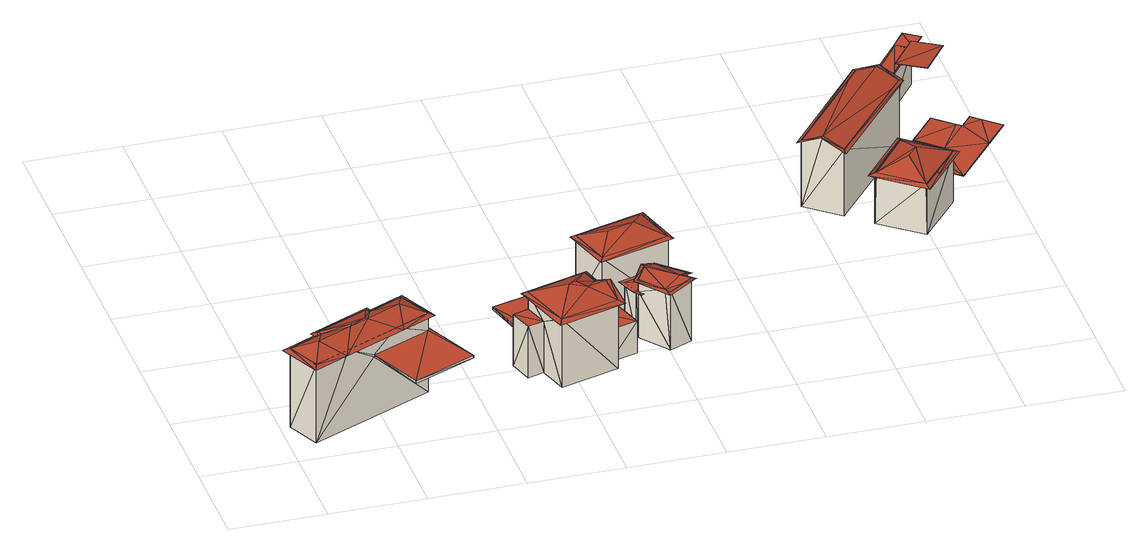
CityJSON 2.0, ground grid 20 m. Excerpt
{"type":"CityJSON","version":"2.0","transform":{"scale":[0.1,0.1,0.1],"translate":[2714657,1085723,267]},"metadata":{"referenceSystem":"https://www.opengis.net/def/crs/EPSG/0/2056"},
"CityObjects":{
"building1":{"type":"Building","attributes":{"DATUM_AENDERUNG":20140505,"DATUM_ERSTELLUNG":20091120,"ERSTELLUNG_JAHR":2009,"ERSTELLUNG_MONAT":4,"GRUND_AENDERUNG":"Verbessert","HERKUNFT":"swisstopo","HERKUNFT_JAHR":2012,"HERKUNFT_MONAT":6,"OBJEKTART":"Gebaeude Einzelhaus","ORIGINAL_HERKUNFT":"swisstopo","REVISION_JAHR":2015,"REVISION_MONAT":6},"children":["building1-1","building1-2","building1-3"]},
"building1-1":{"type":"BuildingPart","attributes":{"DATUM_AENDERUNG":20151110,"DATUM_ERSTELLUNG":20091120,"ERSTELLUNG_JAHR":2009,"ERSTELLUNG_MONAT":4,"GRUND_AENDERUNG":"Verbessert","HERKUNFT":"swisstopo","HERKUNFT_JAHR":2012,"HERKUNFT_MONAT":6,"OBJEKTART":"Flugdach","ORIGINAL_HERKUNFT":"swisstopo","REVISION_JAHR":2015,"REVISION_MONAT":6},"parents":["building1"],"geometry":[{"type":"MultiSurface","lod":"3","boundaries":[[[0,1,2]],[[0,2,3]],[[1,4,2]],[[4,5,2]],[[1,6,7]],[[1,7,4]],[[8,5,4]],[[8,4,7]],[[0,3,9]],[[3,10,9]],[[0,9,6]],[[0,6,1]],[[6,9,11]],[[6,11,7]],[[9,10,11]],[[11,8,7]]],"semantics":{"surfaces":[{"type":"RoofSurface"},{"type":"WallSurface"},{"type":"GroundSurface"}],"values":[0,0,0,0,1,1,1,1,1,1,1,1,2,2,2,2]}}]},
"building1-2":{"type":"BuildingPart","attributes":{"DATUM_AENDERUNG":20140505,"DATUM_ERSTELLUNG":20091120,"ERSTELLUNG_JAHR":2009,"ERSTELLUNG_MONAT":4,"GRUND_AENDERUNG":"Verbessert","HERKUNFT":"swisstopo","HERKUNFT_JAHR":2012,"HERKUNFT_MONAT":6,"OBJEKTART":"Gebaeude Einzelhaus","ORIGINAL_HERKUNFT":"swisstopo","REVISION_JAHR":2015,"REVISION_MONAT":6},"parents":["building1"],"geometry":[{"type":"MultiSurface","lod":"3","boundaries":[[[12,13,14]],[[12,14,15]],[[13,16,17]],[[13,17,14]],[[16,18,17]],[[18,19,17]],[[19,20,17]],[[14,21,15]],[[20,19,22]],[[20,22,23]],[[19,18,22]],[[21,24,25]],[[21,25,15]],[[25,12,15]],[[18,16,26]],[[18,26,22]],[[26,27,22]],[[27,23,22]],[[28,29,25]],[[28,25,24]],[[29,13,12]],[[29,12,25]],[[19,30,17]],[[30,31,17]],[[31,15,14]],[[31,14,17]],[[22,32,20]],[[32,19,20]],[[15,25,24]],[[15,24,21]],[[27,33,34]],[[27,34,26]],[[34,35,26]],[[35,22,26]],[[22,35,32]],[[35,36,32]],[[19,32,30]],[[32,36,30]],[[36,37,10]],[[36,10,30]],[[37,11,10]],[[10,3,30]],[[3,2,31]],[[3,31,30]],[[2,15,31]],[[38,25,8]],[[38,8,37]],[[25,15,5]],[[25,5,8]],[[15,2,5]],[[8,11,37]],[[38,39,29]],[[38,29,25]],[[39,40,28]],[[39,28,29]],[[36,35,34]],[[36,34,37]],[[34,33,40]],[[34,40,39]],[[34,39,37]],[[39,38,37]]],"semantics":{"surfaces":[{"type":"RoofSurface"},{"type":"WallSurface"},{"type":"GroundSurface"}],"values":[0,0,0,0,0,0,0,0,0,0,0,0,0,0,0,0,0,0,0,0,0,0,0,0,0,0,0,0,0,0,1,1,1,1,1,1,1,1,1,1,1,1,1,1,1,1,1,1,1,1,1,1,1,1,1,2,2,2,2,2,2]}}]},
"building1-3":{"type":"BuildingPart","attributes":{"DATUM_AENDERUNG":20140505,"DATUM_ERSTELLUNG":20091120,"ERSTELLUNG_JAHR":2009,"ERSTELLUNG_MONAT":4,"GRUND_AENDERUNG":"Verbessert","HERKUNFT":"swisstopo","HERKUNFT_JAHR":2012,"HERKUNFT_MONAT":6,"OBJEKTART":"Gebaeude Einzelhaus","ORIGINAL_HERKUNFT":"swisstopo","REVISION_JAHR":2015,"REVISION_MONAT":6},"parents":["building1"],"geometry":[{"type":"MultiSurface","lod":"3","boundaries":[[[41,42,43]],[[42,44,43]],[[44,45,46]],[[44,46,43]],[[46,13,29]],[[46,29,43]],[[29,47,43]],[[47,41,43]],[[14,48,31]],[[49,17,30]],[[50,26,44]],[[50,44,42]],[[26,16,45]],[[26,45,44]],[[13,46,16]],[[46,45,16]],[[43,44,41]],[[44,42,41]],[[28,40,43]],[[28,43,29]],[[43,40,44]],[[40,51,44]],[[51,33,27]],[[51,27,44]],[[27,26,44]],[[33,51,40]]],"semantics":{"surfaces":[{"type":"RoofSurface"},{"type":"WallSurface"},{"type":"GroundSurface"}],"values":[0,0,0,0,0,0,0,0,0,0,0,0,0,0,0,0,0,0,1,1,1,1,1,1,1,2]}}]},
"building2":{"type":"Building","attributes":{"DATUM_AENDERUNG":20140505,"DATUM_ERSTELLUNG":20091119,"ERSTELLUNG_JAHR":2009,"ERSTELLUNG_MONAT":4,"GRUND_AENDERUNG":"Verbessert","HERKUNFT":"swisstopo","HERKUNFT_JAHR":2012,"HERKUNFT_MONAT":6,"OBJEKTART":"Gebaeude Einzelhaus","ORIGINAL_HERKUNFT":"swisstopo","REVISION_JAHR":2015,"REVISION_MONAT":6},"children":["building2-1","building2-2","building2-3","building2-4","building2-5"]},
"building2-1":{"type":"BuildingPart","attributes":{"DATUM_AENDERUNG":20140505,"DATUM_ERSTELLUNG":20091119,"ERSTELLUNG_JAHR":2009,"ERSTELLUNG_MONAT":4,"GRUND_AENDERUNG":"Verbessert","HERKUNFT":"swisstopo","HERKUNFT_JAHR":2012,"HERKUNFT_MONAT":6,"OBJEKTART":"Gebaeude Einzelhaus","ORIGINAL_HERKUNFT":"swisstopo","REVISION_JAHR":2015,"REVISION_MONAT":6},"parents":["building2"],"geometry":[{"type":"MultiSurface","lod":"3","boundaries":[[[52,53,54]],[[52,54,55]],[[55,56,52]],[[56,57,58]],[[56,58,52]],[[56,59,55]],[[55,59,54]],[[56,55,54]]],"semantics":{"surfaces":[{"type":"RoofSurface"},{"type":"WallSurface"}],"values":[0,0,0,0,0,0,0,1]}}]},
"building2-2":{"type":"BuildingPart","attributes":{"DATUM_AENDERUNG":20151110,"DATUM_ERSTELLUNG":20091119,"ERSTELLUNG_JAHR":2009,"ERSTELLUNG_MONAT":4,"GRUND_AENDERUNG":"Verbessert","HERKUNFT":"swisstopo","HERKUNFT_JAHR":2012,"HERKUNFT_MONAT":6,"OBJEKTART":"Flugdach","ORIGINAL_HERKUNFT":"swisstopo","REVISION_JAHR":2015,"REVISION_MONAT":6},"parents":["building2"],"geometry":[{"type":"MultiSurface","lod":"3","boundaries":[[[60,61,62]],[[60,62,63]],[[61,64,62]],[[64,65,62]],[[60,63,66]],[[63,67,66]],[[60,66,68]],[[60,68,61]],[[69,64,61]],[[69,61,68]],[[66,67,70]],[[66,70,68]],[[70,71,69]],[[70,69,68]]],"semantics":{"surfaces":[{"type":"RoofSurface"},{"type":"WallSurface"},{"type":"GroundSurface"}],"values":[0,0,0,0,1,1,1,1,1,1,2,2,2,2]}}]},
"building2-3":{"type":"BuildingPart","attributes":{"DATUM_AENDERUNG":20140505,"DATUM_ERSTELLUNG":20140505,"ERSTELLUNG_JAHR":2012,"ERSTELLUNG_MONAT":6,"GRUND_AENDERUNG":"Verbessert","HERKUNFT":"swisstopo","HERKUNFT_JAHR":2012,"HERKUNFT_MONAT":6,"OBJEKTART":"Gebaeude Einzelhaus","ORIGINAL_HERKUNFT":"swisstopo","REVISION_JAHR":2015,"REVISION_MONAT":6},"parents":["building2"],"geometry":[{"type":"MultiSurface","lod":"3","boundaries":[[[72,73,74]],[[73,75,74]],[[74,76,77]],[[74,77,72]],[[78,73,72]],[[78,72,77]],[[74,75,79]],[[74,79,76]],[[76,79,78]],[[76,78,77]]],"semantics":{"surfaces":[{"type":"RoofSurface"},{"type":"WallSurface"},{"type":"GroundSurface"}],"values":[0,0,1,1,1,1,1,1,2,2]}}]},
"building2-4":{"type":"BuildingPart","attributes":{"DATUM_AENDERUNG":20140505,"DATUM_ERSTELLUNG":20140505,"ERSTELLUNG_JAHR":2012,"ERSTELLUNG_MONAT":6,"GRUND_AENDERUNG":"Verbessert","HERKUNFT":"swisstopo","HERKUNFT_JAHR":2012,"HERKUNFT_MONAT":6,"OBJEKTART":"Gebaeude Einzelhaus","ORIGINAL_HERKUNFT":"swisstopo","REVISION_JAHR":2015,"REVISION_MONAT":6},"parents":["building2"],"geometry":[{"type":"MultiSurface","lod":"3","boundaries":[[[80,81,82]],[[80,82,83]],[[84,80,69]],[[84,69,85]],[[80,83,64]],[[80,64,69]],[[83,65,64]],[[69,71,85]],[[80,84,81]],[[84,86,81]],[[81,86,87]],[[81,87,82]],[[87,86,84]],[[87,84,85]]],"semantics":{"surfaces":[{"type":"RoofSurface"},{"type":"WallSurface"},{"type":"GroundSurface"}],"values":[0,0,1,1,1,1,1,1,1,1,1,1,2,2]}}]},
"building2-5":{"type":"BuildingPart","attributes":{"DATUM_AENDERUNG":20140505,"DATUM_ERSTELLUNG":20091119,"ERSTELLUNG_JAHR":2009,"ERSTELLUNG_MONAT":4,"GRUND_AENDERUNG":"Verbessert","HERKUNFT":"swisstopo","HERKUNFT_JAHR":2012,"HERKUNFT_MONAT":6,"OBJEKTART":"Gebaeude Einzelhaus","ORIGINAL_HERKUNFT":"swisstopo","REVISION_JAHR":2015,"REVISION_MONAT":6},"parents":["building2"],"geometry":[{"type":"MultiSurface","lod":"3","boundaries":[[[88,89,90]],[[89,91,92]],[[89,92,90]],[[93,90,94]],[[90,92,94]],[[92,91,94]],[[91,95,94]],[[95,91,59]],[[91,89,59]],[[89,88,53]],[[89,53,54]],[[89,54,59]],[[93,94,58]],[[94,95,56]],[[94,56,58]],[[95,59,56]],[[56,54,58]],[[54,53,58]],[[96,54,53]],[[96,53,88]],[[96,88,97]],[[88,89,97]],[[98,99,93]],[[98,93,94]],[[99,92,90]],[[99,90,93]],[[100,96,97]],[[100,97,101]],[[98,94,56]],[[98,56,73]],[[98,73,102]],[[56,54,75]],[[56,75,73]],[[54,96,75]],[[96,100,75]],[[100,79,75]],[[73,78,102]],[[98,102,63]],[[98,63,99]],[[102,103,67]],[[102,67,63]],[[103,70,67]],[[63,62,99]],[[85,71,103]],[[71,70,103]],[[97,89,82]],[[97,82,101]],[[89,92,82]],[[92,99,83]],[[92,83,82]],[[99,62,83]],[[62,65,83]],[[82,87,101]],[[102,78,85]],[[102,85,103]],[[78,79,87]],[[78,87,85]],[[79,100,101]],[[79,101,87]]],"semantics":{"surfaces":[{"type":"RoofSurface"},{"type":"WallSurface"},{"type":"GroundSurface"}],"values":[0,0,0,0,0,0,0,0,0,0,0,0,0,0,0,0,0,0,0,0,0,0,0,0,0,0,1,1,1,1,1,1,1,1,1,1,1,1,1,1,1,1,1,1,1,1,1,1,1,1,1,1,1,2,2,2,2,2,2]}}]},
"building3":{"type":"Building","attributes":{"DATUM_AENDERUNG":20160406,"DATUM_ERSTELLUNG":20160406,"ERSTELLUNG_JAHR":2016,"ERSTELLUNG_MONAT":4,"GRUND_AENDERUNG":"Verbessert","HERKUNFT_JAHR":2015,"HERKUNFT_MONAT":6,"OBJEKTART":"Gebaeude Einzelhaus","REVISION_JAHR":2016,"REVISION_MONAT":4},"children":["building3-1","building3-2"]},
"building3-1":{"type":"BuildingPart","attributes":{"DATUM_AENDERUNG":20160406,"DATUM_ERSTELLUNG":20160406,"ERSTELLUNG_JAHR":2016,"ERSTELLUNG_MONAT":4,"GRUND_AENDERUNG":"Verbessert","HERKUNFT_JAHR":2015,"HERKUNFT_MONAT":6,"OBJEKTART":"Gebaeude Einzelhaus","REVISION_JAHR":2016,"REVISION_MONAT":4},"parents":["building3"],"geometry":[{"type":"MultiSurface","lod":"3","boundaries":[[[104,105,106]],[[105,107,108]],[[105,108,106]],[[107,109,110]],[[107,110,108]],[[109,111,110]],[[111,112,113]],[[111,113,110]],[[112,114,113]],[[111,109,115]],[[111,115,116]],[[111,116,113]],[[109,107,115]],[[107,108,117]],[[107,117,115]],[[118,117,108]],[[118,108,119]],[[117,118,120]],[[117,120,115]],[[115,120,121]],[[115,121,116]],[[121,122,116]],[[122,113,116]],[[123,122,121]],[[123,121,120]],[[123,120,118]],[[123,118,119]]],"semantics":{"surfaces":[{"type":"RoofSurface"},{"type":"WallSurface"},{"type":"GroundSurface"}],"values":[0,0,0,0,0,0,0,0,0,0,0,0,0,0,0,1,1,1,1,1,1,1,1,2,2,2,2]}}]},
"building3-2":{"type":"BuildingPart","attributes":{"DATUM_AENDERUNG":20160406,"DATUM_ERSTELLUNG":20160406,"ERSTELLUNG_JAHR":2016,"ERSTELLUNG_MONAT":4,"GRUND_AENDERUNG":"Verbessert","HERKUNFT_JAHR":2015,"HERKUNFT_MONAT":6,"OBJEKTART":"Gebaeude Einzelhaus","REVISION_JAHR":2016,"REVISION_MONAT":4},"parents":["building3"],"children":["building3-2-1"],"geometry":[{"type":"MultiSurface","lod":"3","boundaries":[[[124,125,126]],[[124,126,127]],[[126,128,127]],[[128,129,127]],[[129,130,131]],[[129,131,127]],[[132,133,134]],[[132,134,135]],[[132,135,130]],[[124,127,134]],[[124,134,133]],[[127,131,135]],[[127,135,134]],[[131,130,135]],[[136,129,128]],[[136,128,126]],[[137,130,129]],[[137,129,136]],[[131,130,137]],[[138,130,131]],[[135,130,138]],[[139,132,135]],[[134,132,139]],[[140,124,133]],[[140,133,134]],[[127,124,141]],[[140,141,124]],[[136,126,127]],[[127,141,142]],[[141,143,144]],[[141,144,142]],[[142,144,136]],[[142,136,127]],[[144,145,136]],[[137,136,108]],[[136,145,108]],[[145,146,108]],[[146,119,108]],[[131,137,147]],[[131,147,138]],[[137,108,147]],[[108,110,147]],[[113,139,147]],[[113,147,110]],[[139,135,147]],[[135,138,147]],[[122,148,113]],[[148,140,134]],[[148,134,113]],[[134,139,113]],[[140,148,143]],[[140,143,141]],[[145,144,146]],[[144,143,148]],[[144,148,122]],[[144,122,123]],[[144,123,146]],[[123,119,146]]],"semantics":{"surfaces":[{"type":"RoofSurface"},{"type":"WallSurface"},{"type":"GroundSurface"}],"values":[0,0,0,0,0,0,0,0,0,0,0,0,0,0,0,0,0,0,0,0,0,0,0,0,0,0,0,0,0,1,1,1,1,1,1,1,1,1,1,1,1,1,1,1,1,1,1,1,1,1,1,1,2,2,2,2,2,2]}}]},
"building3-2-1":{"type":"BuildingInstallation","parents":["building3-2"],"geometry":[{"type":"MultiSurface","lod":"3","boundaries":[[[130,149,129]],[[150,147,130]],[[150,130,132]],[[130,147,149]]],"semantics":{"surfaces":[{"type":"RoofSurface"}],"values":[0,0,0,0]}}]},
"building4":{"type":"Building","attributes":{"DATUM_AENDERUNG":20160406,"DATUM_ERSTELLUNG":20160406,"ERSTELLUNG_JAHR":2016,"ERSTELLUNG_MONAT":4,"GRUND_AENDERUNG":"Verbessert","HERKUNFT_JAHR":2015,"HERKUNFT_MONAT":6,"OBJEKTART":"Gebaeude Einzelhaus","REVISION_JAHR":2016,"REVISION_MONAT":4},"geometry":[{"type":"MultiSurface","lod":"3","boundaries":[[[151,152,153]],[[152,154,153]],[[154,155,153]],[[151,153,156]],[[153,155,157]],[[153,157,156]],[[155,158,157]],[[159,160,154]],[[159,154,152]],[[160,158,155]],[[160,155,154]],[[159,156,157]],[[159,157,160]],[[157,158,160]],[[161,151,156]],[[153,151,162]],[[161,162,151]],[[160,159,152]],[[160,152,154]],[[161,156,157]],[[163,153,162]],[[164,154,153]],[[164,153,163]],[[164,160,154]],[[165,160,164]],[[165,157,160]],[[166,161,157]],[[166,157,165]],[[163,162,161]],[[166,163,161]],[[166,164,163]],[[166,165,164]]],"semantics":{"surfaces":[{"type":"RoofSurface"},{"type":"WallSurface"},{"type":"GroundSurface"}],"values":[0,0,0,0,0,0,0,0,0,0,0,0,0,0,0,0,0,0,0,0,1,1,1,1,1,1,1,1,1,1,2,2]}}]},
"building5":{"type":"Building","attributes":{"DATUM_AENDERUNG":20160406,"DATUM_ERSTELLUNG":20160406,"ERSTELLUNG_JAHR":2016,"ERSTELLUNG_MONAT":4,"GRUND_AENDERUNG":"Verbessert","HERKUNFT_JAHR":2015,"HERKUNFT_MONAT":6,"OBJEKTART":"Gebaeude Einzelhaus","REVISION_JAHR":2016,"REVISION_MONAT":4},"geometry":[{"type":"MultiSurface","lod":"3","boundaries":[[[167,168,169]],[[170,169,171]],[[170,167,169]],[[172,173,168]],[[174,168,167]],[[172,168,174]],[[175,176,173]],[[175,173,172]],[[175,177,176]],[[170,171,177]],[[178,177,175]],[[170,177,178]],[[169,168,174]],[[169,174,178]],[[169,178,171]],[[178,177,171]],[[173,176,178]],[[173,178,174]],[[173,174,168]],[[176,177,178]],[[179,174,167]],[[179,167,180]],[[179,172,174]],[[179,175,172]],[[181,175,179]],[[181,178,175]],[[181,170,178]],[[182,170,181]],[[180,167,170]],[[182,180,170]],[[182,179,180]],[[182,181,179]]],"semantics":{"surfaces":[{"type":"RoofSurface"},{"type":"WallSurface"},{"type":"GroundSurface"}],"values":[0,0,0,0,0,0,0,0,0,0,0,0,0,0,0,0,0,0,0,0,1,1,1,1,1,1,1,1,1,1,2,2]}}]},
"building6":{"type":"Building","attributes":{"DATUM_AENDERUNG":20160406,"DATUM_ERSTELLUNG":20160406,"ERSTELLUNG_JAHR":2016,"ERSTELLUNG_MONAT":4,"GRUND_AENDERUNG":"Verbessert","HERKUNFT_JAHR":2015,"HERKUNFT_MONAT":6,"OBJEKTART":"Gebaeude Einzelhaus","REVISION_JAHR":2016,"REVISION_MONAT":4},"children":["building6-1","building6-2"]},
"building6-1":{"type":"BuildingPart","attributes":{"DATUM_AENDERUNG":20160520,"DATUM_ERSTELLUNG":20160406,"ERSTELLUNG_JAHR":2016,"ERSTELLUNG_MONAT":4,"GRUND_AENDERUNG":"Verbessert","HERKUNFT":"swisstopo","HERKUNFT_JAHR":2015,"HERKUNFT_MONAT":6,"OBJEKTART":"Flugdach","ORIGINAL_HERKUNFT":"swisstopo","REVISION_JAHR":2015,"REVISION_MONAT":6},"parents":["building6"],"geometry":[{"type":"MultiSurface","lod":"3","boundaries":[[[183,184,185]],[[184,186,187]],[[184,187,185]],[[186,188,189]],[[186,189,190]],[[186,190,187]],[[189,191,190]],[[190,192,187]],[[192,193,194]],[[192,194,187]],[[183,195,184]],[[195,196,184]],[[184,196,186]],[[186,197,188]],[[196,197,186]],[[188,197,189]],[[189,198,191]],[[197,198,189]],[[191,198,199]],[[191,199,190]],[[190,199,192]],[[192,200,193]],[[192,199,200]],[[193,200,201]],[[193,201,194]],[[194,201,187]],[[201,202,187]],[[185,195,183]],[[187,202,185]],[[202,195,185]],[[202,201,200]],[[199,202,200]],[[196,195,202]],[[197,196,202]],[[199,197,202]],[[199,198,197]]],"semantics":{"surfaces":[{"type":"RoofSurface"},{"type":"WallSurface"},{"type":"GroundSurface"}],"values":[0,0,0,0,0,0,0,0,0,0,1,1,1,1,1,1,1,1,1,1,1,1,1,1,1,1,1,1,1,1,2,2,2,2,2,2]}}]},
"building6-2":{"type":"BuildingPart","attributes":{"DATUM_AENDERUNG":20160406,"DATUM_ERSTELLUNG":20160406,"ERSTELLUNG_JAHR":2016,"ERSTELLUNG_MONAT":4,"GRUND_AENDERUNG":"Verbessert","HERKUNFT_JAHR":2015,"HERKUNFT_MONAT":6,"OBJEKTART":"Gebaeude Einzelhaus","REVISION_JAHR":2016,"REVISION_MONAT":4},"parents":["building6"],"geometry":[{"type":"MultiSurface","lod":"3","boundaries":[[[203,204,205]],[[204,206,207]],[[204,207,205]],[[206,208,207]],[[205,207,209]],[[207,208,210]],[[207,210,209]],[[211,212,204]],[[211,204,203]],[[212,206,204]],[[211,209,212]],[[209,210,212]],[[210,208,206]],[[210,206,212]],[[213,203,205]],[[214,213,205]],[[214,205,207]],[[204,203,213]],[[215,209,211]],[[216,211,212]],[[215,211,216]],[[210,209,215]],[[217,204,213]],[[218,212,204]],[[218,204,217]],[[218,216,212]],[[218,215,216]],[[219,215,218]],[[219,210,215]],[[219,207,210]],[[220,214,207]],[[220,207,219]],[[220,213,214]],[[220,217,213]],[[220,218,217]],[[220,219,218]]],"semantics":{"surfaces":[{"type":"RoofSurface"},{"type":"WallSurface"},{"type":"GroundSurface"}],"values":[0,0,0,0,0,0,0,0,0,0,0,0,0,0,0,0,0,0,0,0,0,0,1,1,1,1,1,1,1,1,1,1,1,1,2,2]}}]},
"building7":{"type":"Building","attributes":{"DATUM_AENDERUNG":20160406,"DATUM_ERSTELLUNG":20160406,"ERSTELLUNG_JAHR":2016,"ERSTELLUNG_MONAT":4,"GRUND_AENDERUNG":"Verbessert","HERKUNFT_JAHR":2015,"HERKUNFT_MONAT":6,"OBJEKTART":"Gebaeude Einzelhaus","REVISION_JAHR":2016,"REVISION_MONAT":4},"children":["building7-1","building7-2","building7-3","building7-4"]},
"building7-1":{"type":"BuildingPart","attributes":{"DATUM_AENDERUNG":20160406,"DATUM_ERSTELLUNG":20160406,"ERSTELLUNG_JAHR":2016,"ERSTELLUNG_MONAT":4,"GRUND_AENDERUNG":"Verbessert","HERKUNFT_JAHR":2015,"HERKUNFT_MONAT":6,"OBJEKTART":"Offenes Gebaeude","REVISION_JAHR":2016,"REVISION_MONAT":4},"parents":["building7"],"geometry":[{"type":"MultiSurface","lod":"3","boundaries":[[[221,222,223]],[[222,224,223]],[[225,223,224]],[[225,224,226]],[[227,221,225]],[[221,223,225]],[[221,227,228]],[[221,228,222]],[[222,228,226]],[[222,226,224]],[[228,225,226]],[[228,227,225]]],"semantics":{"surfaces":[{"type":"RoofSurface"},{"type":"WallSurface"},{"type":"GroundSurface"}],"values":[0,0,1,1,1,1,1,1,1,1,2,2]}}]},
"building7-2":{"type":"BuildingPart","attributes":{"DATUM_AENDERUNG":20160520,"DATUM_ERSTELLUNG":20160406,"ERSTELLUNG_JAHR":2016,"ERSTELLUNG_MONAT":4,"GRUND_AENDERUNG":"Verbessert","HERKUNFT":"swisstopo","HERKUNFT_JAHR":2015,"HERKUNFT_MONAT":6,"OBJEKTART":"Flugdach","ORIGINAL_HERKUNFT":"swisstopo","REVISION_JAHR":2015,"REVISION_MONAT":6},"parents":["building7"],"geometry":[{"type":"MultiSurface","lod":"3","boundaries":[[[229,230,231]],[[230,232,231]],[[230,233,232]],[[233,234,232]],[[232,234,235]],[[232,235,231]],[[231,235,236]],[[231,236,229]],[[229,236,233]],[[229,233,230]],[[235,234,233]],[[236,235,233]]],"semantics":{"surfaces":[{"type":"RoofSurface"},{"type":"WallSurface"},{"type":"GroundSurface"}],"values":[0,0,1,1,1,1,1,1,1,1,2,2]}}]},
"building7-3":{"type":"BuildingPart","attributes":{"DATUM_AENDERUNG":20160406,"DATUM_ERSTELLUNG":20160406,"ERSTELLUNG_JAHR":2016,"ERSTELLUNG_MONAT":4,"GRUND_AENDERUNG":"Verbessert","HERKUNFT_JAHR":2015,"HERKUNFT_MONAT":6,"OBJEKTART":"Gebaeude Einzelhaus","REVISION_JAHR":2016,"REVISION_MONAT":4},"parents":["building7"],"geometry":[{"type":"MultiSurface","lod":"3","boundaries":[[[237,221,223]],[[237,223,238]],[[239,223,221]],[[240,221,237]],[[239,221,240]],[[241,238,223]],[[241,223,239]],[[242,237,238]],[[241,242,238]],[[240,237,242]],[[243,240,242]],[[244,240,243]],[[245,239,240]],[[245,240,244]],[[246,241,239]],[[246,239,245]],[[246,242,241]],[[246,243,242]],[[246,244,243]],[[246,245,244]]],"semantics":{"surfaces":[{"type":"RoofSurface"},{"type":"WallSurface"},{"type":"GroundSurface"}],"values":[0,0,0,0,0,0,0,0,0,0,1,1,1,1,1,1,1,1,2,2]}}]},
"building7-4":{"type":"BuildingPart","attributes":{"DATUM_AENDERUNG":20160406,"DATUM_ERSTELLUNG":20160406,"ERSTELLUNG_JAHR":2016,"ERSTELLUNG_MONAT":4,"GRUND_AENDERUNG":"Verbessert","HERKUNFT_JAHR":2015,"HERKUNFT_MONAT":6,"OBJEKTART":"Offenes Gebaeude","REVISION_JAHR":2016,"REVISION_MONAT":4},"parents":["building7"],"geometry":[{"type":"MultiSurface","lod":"3","boundaries":[[[247,248,249]],[[247,249,237]],[[250,249,248]],[[251,249,250]],[[252,237,249]],[[252,249,251]],[[253,247,237]],[[253,237,252]],[[253,248,247]],[[253,250,248]],[[253,251,250]],[[253,252,251]]],"semantics":{"surfaces":[{"type":"RoofSurface"},{"type":"WallSurface"},{"type":"GroundSurface"}],"values":[0,0,1,1,1,1,1,1,1,1,2,2]}}]}
},
"vertices":[
[237,2,144],[369,61,144],[311,174,144],[186,117,144],[313,187,144],[307,184,144],[369,61,139],[313,187,139],[307,184,139],[237,2,139],[186,117,139],[311,174,139],
[259,192,202],[185,158,202],[251,136,178],[311,174,183],[146,140,202],[120,75,178],[73,106,202],[53,55,183],[47,41,178],[324,170,178],[20,125,183],[6,130,178],[283,258,178],[278,245,183],[93,159,183],[89,168,178],[201,220,178],[205,211,183],[126,89,183],[237,140,183],[52,55,183],[89,168,5],[93,159,5],[20,125,5],[52,55,5],[311,174,5],[278,245,5],[205,211,5],[201,220,5],
[206,234,178],[75,173,178],[201,220,183],[88,168,183],[148,145,204],[180,159,204],[214,215,178],[247,145,178],[116,84,178],[84,154,178],[88,168,5],
[659,114,235],[675,62,208],[662,69,214],[650,111,235],[638,149,214],[636,158,208],[645,161,208],[611,99,235],
[557,258,138],[457,230,138],[504,147,138],[581,170,138],[482,139,138],[504,146,138],[557,258,133],[581,170,133],[457,230,133],[482,139,133],[504,147,133],[504,146,133],
[686,201,131],[628,183,131],[713,113,131],[654,96,131],[713,113,59],[686,201,59],[628,183,59],[654,96,59],
[471,136,175],[486,85,175],[520,95,175],[504,146,175],[471,136,59],[504,146,59],[486,85,59],[520,95,59],
[532,19,208],[538,32,214],[492,153,208],[575,107,243],[504,146,214],[635,196,208],[628,183,214],[590,112,243],[662,69,213],[539,32,213],[628,184,213],[504,147,213],[662,69,59],[539,32,59],[628,184,59],[504,147,59],
[817,178,163],[814,186,163],[813,177,163],[768,231,163],[778,211,163],[705,211,163],[753,195,163],[722,166,163],[733,151,163],[731,166,163],[740,154,163],[715,206,163],[728,170,163],[766,223,163],[766,223,59],[778,211,59],[715,206,59],[728,170,59],[731,166,59],[753,195,59],
[831,119,202],[836,124,199],[818,142,199],[808,142,202],[838,163,188],[779,220,188],[747,201,202],[753,196,202],[722,166,188],[775,96,188],[770,115,191],[750,192,201],[828,163,191],[778,211,191],[753,195,202],[731,166,191],[778,105,190],[825,125,202],[807,142,202],[825,125,59],[807,142,59],[828,163,59],[807,183,59],[753,195,188],[778,105,59],
[753,196,188],[752,195,188],
[855,346,155],[824,454,155],[845,352,159],[819,444,159],[787,388,179],[696,301,155],[701,311,159],[731,371,179],[665,408,155],[675,403,159],[701,310,158],[845,351,158],[845,351,6],[819,444,6],[675,403,6],[701,310,6],
[1435,780,155],[1404,814,175],[1445,782,151],[1262,565,155],[1263,555,151],[1365,837,155],[1363,847,151],[1399,809,175],[1192,621,155],[1182,620,151],[1222,588,175],[1227,593,175],[1365,837,5],[1435,780,5],[1192,621,5],[1262,565,5],
[1419,516,116],[1474,471,114],[1442,544,116],[1555,572,114],[1467,576,116],[1600,628,114],[1565,657,115],[1523,645,116],[1545,673,116],[1513,652,116],[1471,686,118],[1416,618,118],[1419,516,115],[1474,471,113],[1600,628,113],[1545,673,115],[1523,645,115],[1471,686,117],[1416,618,117],[1467,576,115],
[1471,487,160],[1456,486,165],[1377,370,160],[1381,480,191],[1373,385,166],[1359,453,191],[1276,451,160],[1292,451,166],[1370,568,160],[1372,553,165],[1457,485,165],[1375,384,165],[1290,452,165],[1372,554,165],[1457,485,50],[1372,554,50],[1290,452,50],[1375,384,50],
[1421,894,109],[1395,859,109],[1452,871,110],[1425,836,110],[1452,871,109],[1425,836,109],[1421,894,108],[1395,859,108],
[1515,857,122],[1567,927,122],[1461,896,118],[1514,967,118],[1567,927,121],[1514,967,117],[1461,896,117],[1515,857,121],
[1483,977,109],[1514,954,110],[1425,894,109],[1483,973,109],[1451,874,110],[1510,953,110],[1510,953,28],[1483,973,28],[1425,894,28],[1451,874,28],
[1515,953,110],[1542,989,110],[1510,1013,109],[1542,989,109],[1510,1013,108],[1483,977,108],[1515,953,109]
]}
